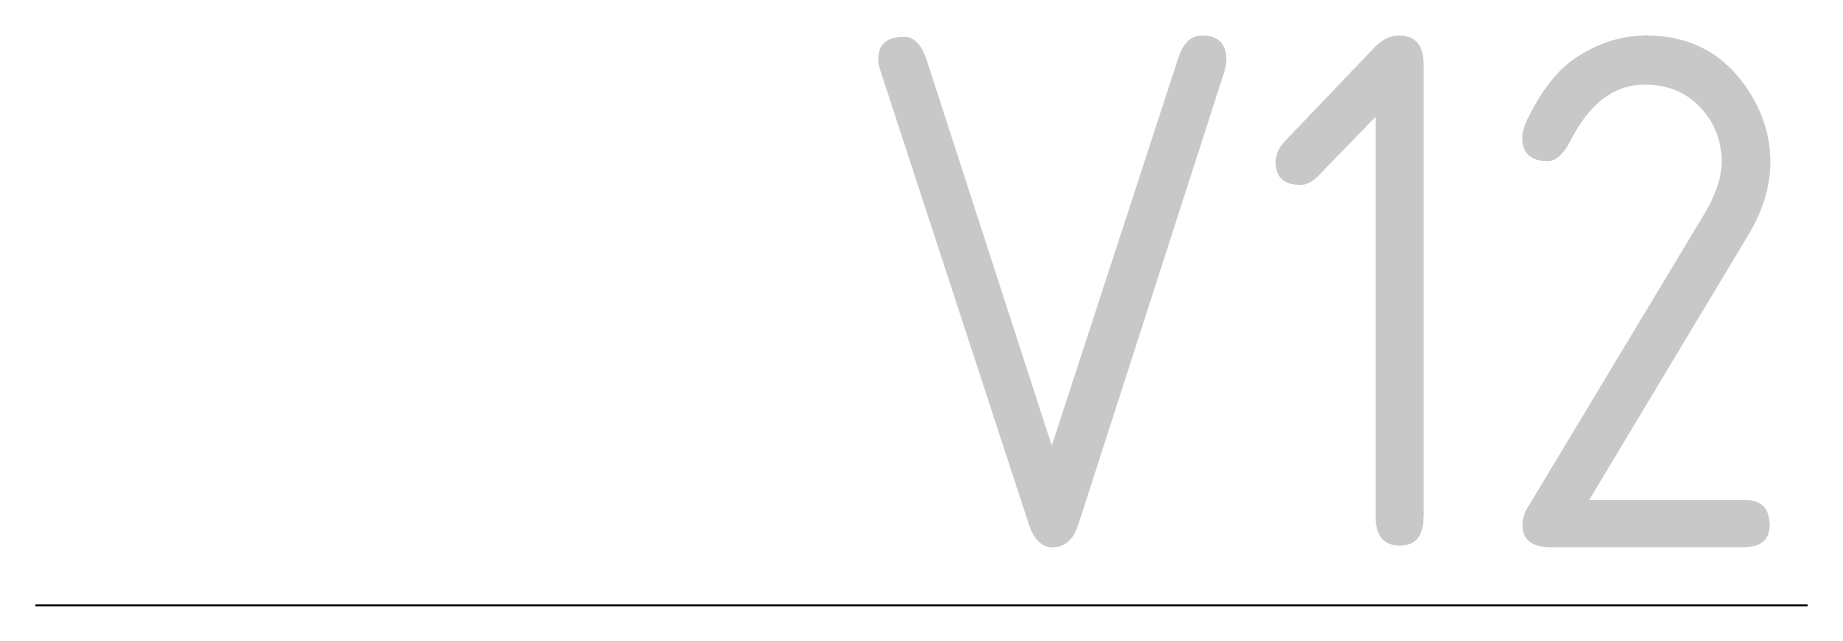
# Model space of a CAD drawing. Header units: millimetres. Extents: x -1.13 to 2.33, y -0.23 to 0.88.
import ezdxf

# ---------------------------------------------------------------- set-up
doc = ezdxf.new("R2010")
doc.units = ezdxf.units.MM
doc.header["$MEASUREMENT"] = 0
doc.styles.add('ISO', font='isocp.shx')

msp = doc.modelspace()

# ---------------------------------------------------------------- linework, layer by layer
at = {"color": 3}
msp.add_line((2.3332, -0.2339), (-1.13, -0.2339), dxfattribs=at)

# ---------------------------------------------------------------- texts
at = {"color": 3, "style": 'ISO'}
msp.add_text('V12', height=1, dxfattribs=at).set_placement((0.4528, -0.1203))

doc.saveas('drawing.dxf')
